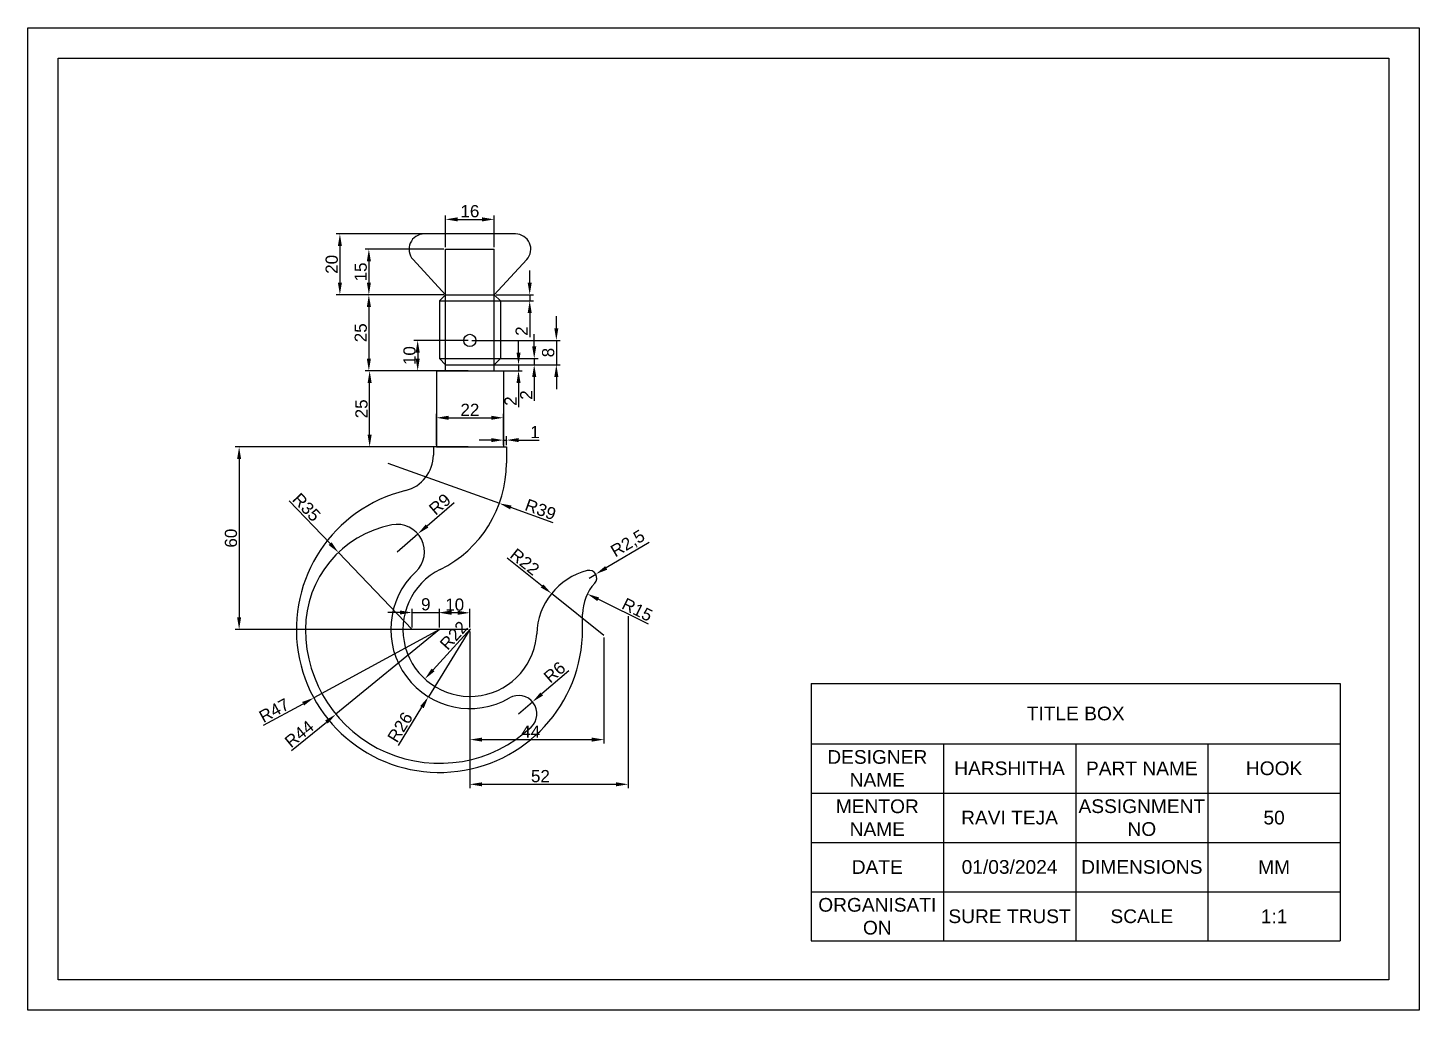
# Model space of a CAD drawing. Header units: millimetres. Extents: x 2481 to 4470, y 1649 to 2206.
# Drawn here: x 4012.8 to 4469.8, y 1737.7 to 2060.6 of the extents above; entities that cross this region are included whole.
import ezdxf

# ---------------------------------------------------------------- set-up
doc = ezdxf.new("R2010")
doc.units = ezdxf.units.MM
doc.styles.get("Standard").update_dxf_attribs({"font": 'arial.ttf'})
doc.dimstyles.new('ISO-25', dxfattribs={"dimtxt": 4, "dimasz": 4, "dimexe": 1.25, "dimexo": 0.625, "dimtad": 1, "dimtxsty": 'Standard', "dimcen": 2.5, "dimclrd": 6, "dimclre": 6, "dimclrt": 6, "dimadec": 0, "dimazin": 0, "dimtfac": 1, "dimtmove": 0, "dimatfit": 3, "dimfxl": 1, "dimarcsym": 0})

# ---------------------------------------------------------------- blocks, each defined once
blk = doc.blocks.new('*D55')
at = {"color": 6, "lineweight": -2, "transparency": 16777216}
for p, q in [((4149.99, 1988.48), (4149.99, 1998.89)), ((4153.99, 1997.64), (4161.99, 1997.64)), ((4165.99, 1988.48), (4165.99, 1998.89))]:
    blk.add_line(p, q, dxfattribs=at)
at = {"color": 6, "transparency": 16777216}
for points in [[(4153.99, 1998.31), (4153.99, 1996.97), (4149.99, 1997.64)], [(4161.99, 1998.31), (4161.99, 1996.97), (4165.99, 1997.64)]]:
    blk.add_solid(points, dxfattribs=at)
at = {"layer": 'Defpoints', "color": 0, "transparency": 16777216}
for p in [(4165.99, 1997.64), (4149.99, 1987.86), (4165.99, 1987.86)]:
    blk.add_point(p, dxfattribs=at)
at = {"color": 6, "transparency": 16777216, "insert": (4157.99, 2000.31), "char_height": 4, "attachment_point": 5}
blk.add_mtext('16', dxfattribs=at)
blk = doc.blocks.new('*D56')
at = {"color": 6, "lineweight": -2, "transparency": 16777216}
for p, q in [((4177.63, 1976.86), (4177.63, 1980.86)), ((4166.62, 1972.86), (4178.88, 1972.86)), ((4166.62, 1970.86), (4178.88, 1970.86)), ((4177.63, 1972.86), (4177.63, 1970.86)), ((4177.63, 1966.86), (4177.63, 1958.96))]:
    blk.add_line(p, q, dxfattribs=at)
at = {"color": 6, "transparency": 16777216}
for points in [[(4176.96, 1976.86), (4178.29, 1976.86), (4177.63, 1972.86)], [(4176.96, 1966.86), (4178.29, 1966.86), (4177.63, 1970.86)]]:
    blk.add_solid(points, dxfattribs=at)
at = {"layer": 'Defpoints', "color": 0, "transparency": 16777216}
for p in [(4165.99, 1972.86), (4165.99, 1970.86), (4177.63, 1970.86)]:
    blk.add_point(p, dxfattribs=at)
at = {"color": 6, "transparency": 16777216, "insert": (4174.99, 1960.91), "char_height": 4, "attachment_point": 5, "rotation": 90}
blk.add_mtext('2', dxfattribs=at)
blk = doc.blocks.new('*D57')
at = {"color": 6, "lineweight": -2, "transparency": 16777216}
for p, q in [((4186.38, 1961.86), (4186.38, 1965.86)), ((4158.62, 1957.86), (4187.63, 1957.86)), ((4186.38, 1957.86), (4186.38, 1949.86)), ((4158.62, 1949.86), (4187.63, 1949.86)), ((4186.38, 1945.86), (4186.38, 1941.86))]:
    blk.add_line(p, q, dxfattribs=at)
at = {"color": 6, "transparency": 16777216}
for points in [[(4185.71, 1961.86), (4187.04, 1961.86), (4186.38, 1957.86)], [(4185.71, 1945.86), (4187.04, 1945.86), (4186.38, 1949.86)]]:
    blk.add_solid(points, dxfattribs=at)
at = {"layer": 'Defpoints', "color": 0, "transparency": 16777216}
for p in [(4157.99, 1957.86), (4157.99, 1949.86), (4186.38, 1949.86)]:
    blk.add_point(p, dxfattribs=at)
at = {"color": 6, "transparency": 16777216, "insert": (4183.71, 1953.86), "char_height": 4, "attachment_point": 5, "rotation": 90}
blk.add_mtext('8', dxfattribs=at)
blk = doc.blocks.new('*D58')
at = {"color": 6, "lineweight": -2, "transparency": 16777216}
for p, q in [((4179.11, 1955.86), (4179.11, 1959.86)), ((4166.62, 1951.86), (4180.36, 1951.86)), ((4179.11, 1951.86), (4179.11, 1949.86)), ((4166.62, 1949.86), (4180.36, 1949.86)), ((4179.11, 1945.86), (4179.11, 1937.96))]:
    blk.add_line(p, q, dxfattribs=at)
at = {"color": 6, "transparency": 16777216}
for points in [[(4178.44, 1955.86), (4179.78, 1955.86), (4179.11, 1951.86)], [(4178.44, 1945.86), (4179.78, 1945.86), (4179.11, 1949.86)]]:
    blk.add_solid(points, dxfattribs=at)
at = {"layer": 'Defpoints', "color": 0, "transparency": 16777216}
for p in [(4165.99, 1951.86), (4165.99, 1949.86), (4179.11, 1949.86)]:
    blk.add_point(p, dxfattribs=at)
at = {"color": 6, "transparency": 16777216, "insert": (4176.48, 1939.91), "char_height": 4, "attachment_point": 5, "rotation": 90}
blk.add_mtext('2', dxfattribs=at)
blk = doc.blocks.new('*D59')
at = {"color": 6, "lineweight": -2, "transparency": 16777216}
for p, q in [((4173.96, 1953.86), (4173.96, 1957.86)), ((4166.62, 1949.86), (4175.21, 1949.86)), ((4166.62, 1947.86), (4175.21, 1947.86)), ((4173.96, 1949.86), (4173.96, 1947.86)), ((4173.96, 1943.86), (4173.96, 1935.96))]:
    blk.add_line(p, q, dxfattribs=at)
at = {"color": 6, "transparency": 16777216}
for points in [[(4173.3, 1953.86), (4174.63, 1953.86), (4173.96, 1949.86)], [(4173.3, 1943.86), (4174.63, 1943.86), (4173.96, 1947.86)]]:
    blk.add_solid(points, dxfattribs=at)
at = {"layer": 'Defpoints', "color": 0, "transparency": 16777216}
for p in [(4165.99, 1949.86), (4165.99, 1947.86), (4173.96, 1947.86)]:
    blk.add_point(p, dxfattribs=at)
at = {"color": 6, "transparency": 16777216, "insert": (4171.33, 1937.91), "char_height": 4, "attachment_point": 5, "rotation": 90}
blk.add_mtext('2', dxfattribs=at)
blk = doc.blocks.new('*D60')
at = {"color": 6, "lineweight": -2, "transparency": 16777216}
for p, q in [((4157.37, 1957.86), (4139.58, 1957.86)), ((4140.83, 1953.86), (4140.83, 1951.86)), ((4157.37, 1947.86), (4139.58, 1947.86))]:
    blk.add_line(p, q, dxfattribs=at)
at = {"color": 6, "transparency": 16777216}
for points in [[(4140.17, 1953.86), (4141.5, 1953.86), (4140.83, 1957.86)], [(4140.17, 1951.86), (4141.5, 1951.86), (4140.83, 1947.86)]]:
    blk.add_solid(points, dxfattribs=at)
at = {"layer": 'Defpoints', "color": 0, "transparency": 16777216}
for p in [(4157.99, 1957.86), (4140.83, 1947.86), (4157.99, 1947.86)]:
    blk.add_point(p, dxfattribs=at)
at = {"color": 6, "transparency": 16777216, "insert": (4138.17, 1952.86), "char_height": 4, "attachment_point": 5, "rotation": 90}
blk.add_mtext('10', dxfattribs=at)
blk = doc.blocks.new('*D61')
at = {"color": 6, "lineweight": -2, "transparency": 16777216}
for p, q in [((4149.37, 1972.86), (4123.55, 1972.86)), ((4124.8, 1968.86), (4124.8, 1951.86)), ((4149.37, 1947.86), (4123.55, 1947.86))]:
    blk.add_line(p, q, dxfattribs=at)
at = {"color": 6, "transparency": 16777216}
for points in [[(4124.14, 1968.86), (4125.47, 1968.86), (4124.8, 1972.86)], [(4124.14, 1951.86), (4125.47, 1951.86), (4124.8, 1947.86)]]:
    blk.add_solid(points, dxfattribs=at)
at = {"layer": 'Defpoints', "color": 0, "transparency": 16777216}
for p in [(4149.99, 1972.86), (4124.8, 1947.86), (4149.99, 1947.86)]:
    blk.add_point(p, dxfattribs=at)
at = {"color": 6, "transparency": 16777216, "insert": (4122.14, 1960.36), "char_height": 4, "attachment_point": 5, "rotation": 90}
blk.add_mtext('25', dxfattribs=at)
blk = doc.blocks.new('*D62')
at = {"color": 6, "lineweight": -2, "transparency": 16777216}
for p, q in [((4149.37, 1987.86), (4123.55, 1987.86)), ((4124.8, 1983.86), (4124.8, 1976.86)), ((4149.37, 1972.86), (4123.55, 1972.86))]:
    blk.add_line(p, q, dxfattribs=at)
at = {"color": 6, "transparency": 16777216}
for points in [[(4124.14, 1983.86), (4125.47, 1983.86), (4124.8, 1987.86)], [(4124.14, 1976.86), (4125.47, 1976.86), (4124.8, 1972.86)]]:
    blk.add_solid(points, dxfattribs=at)
at = {"layer": 'Defpoints', "color": 0, "transparency": 16777216}
for p in [(4149.99, 1987.86), (4124.8, 1972.86), (4149.99, 1972.86)]:
    blk.add_point(p, dxfattribs=at)
at = {"color": 6, "transparency": 16777216, "insert": (4122.14, 1980.36), "char_height": 4, "attachment_point": 5, "rotation": 90}
blk.add_mtext('15', dxfattribs=at)
blk = doc.blocks.new('*D63')
at = {"color": 6, "lineweight": -2, "transparency": 16777216}
for p, q in [((4149.37, 1992.86), (4114.03, 1992.86)), ((4115.28, 1988.86), (4115.28, 1976.86)), ((4149.37, 1972.86), (4114.03, 1972.86))]:
    blk.add_line(p, q, dxfattribs=at)
at = {"color": 6, "transparency": 16777216}
for points in [[(4114.61, 1988.86), (4115.95, 1988.86), (4115.28, 1992.86)], [(4114.61, 1976.86), (4115.95, 1976.86), (4115.28, 1972.86)]]:
    blk.add_solid(points, dxfattribs=at)
at = {"layer": 'Defpoints', "color": 0, "transparency": 16777216}
for p in [(4149.99, 1992.86), (4115.28, 1972.86), (4149.99, 1972.86)]:
    blk.add_point(p, dxfattribs=at)
at = {"color": 6, "transparency": 16777216, "insert": (4112.61, 1982.86), "char_height": 4, "attachment_point": 5, "rotation": 90}
blk.add_mtext('20', dxfattribs=at)
blk = doc.blocks.new('*D64')
at = {"color": 6, "lineweight": -2, "transparency": 16777216}
for p, q in [((4146.99, 1923.48), (4146.99, 1933.68)), ((4168.99, 1923.48), (4168.99, 1933.68)), ((4150.99, 1932.43), (4164.99, 1932.43))]:
    blk.add_line(p, q, dxfattribs=at)
at = {"color": 6, "transparency": 16777216}
for points in [[(4150.99, 1933.09), (4150.99, 1931.76), (4146.99, 1932.43)], [(4164.99, 1933.09), (4164.99, 1931.76), (4168.99, 1932.43)]]:
    blk.add_solid(points, dxfattribs=at)
at = {"layer": 'Defpoints', "color": 0, "transparency": 16777216}
for p in [(4168.99, 1932.43), (4146.99, 1922.86), (4168.99, 1922.86)]:
    blk.add_point(p, dxfattribs=at)
at = {"color": 6, "transparency": 16777216, "insert": (4157.99, 1935.06), "char_height": 4, "attachment_point": 5}
blk.add_mtext('22', dxfattribs=at)
blk = doc.blocks.new('*D65')
at = {"color": 6, "lineweight": -2, "transparency": 16777216}
for p, q in [((4164.99, 1925.09), (4160.99, 1925.09)), ((4168.99, 1923.48), (4168.99, 1926.34)), ((4168.99, 1925.09), (4169.99, 1925.09)), ((4169.99, 1923.48), (4169.99, 1926.34)), ((4173.99, 1925.09), (4180.71, 1925.09))]:
    blk.add_line(p, q, dxfattribs=at)
at = {"color": 6, "transparency": 16777216}
for points in [[(4164.99, 1925.76), (4164.99, 1924.43), (4168.99, 1925.09)], [(4173.99, 1925.76), (4173.99, 1924.43), (4169.99, 1925.09)]]:
    blk.add_solid(points, dxfattribs=at)
at = {"layer": 'Defpoints', "color": 0, "transparency": 16777216}
for p in [(4169.99, 1925.09), (4168.99, 1922.86), (4169.99, 1922.86)]:
    blk.add_point(p, dxfattribs=at)
at = {"color": 6, "transparency": 16777216, "insert": (4179.35, 1927.73), "char_height": 4, "attachment_point": 5}
blk.add_mtext('1', dxfattribs=at)
blk = doc.blocks.new('*D66')
at = {"color": 6, "lineweight": -2, "transparency": 16777216}
for p, q in [((4146.37, 1947.86), (4123.8, 1947.86)), ((4125.05, 1926.86), (4125.05, 1943.86)), ((4146.37, 1922.86), (4123.8, 1922.86))]:
    blk.add_line(p, q, dxfattribs=at)
at = {"color": 6, "transparency": 16777216}
for points in [[(4124.38, 1943.86), (4125.72, 1943.86), (4125.05, 1947.86)], [(4124.38, 1926.86), (4125.72, 1926.86), (4125.05, 1922.86)]]:
    blk.add_solid(points, dxfattribs=at)
at = {"layer": 'Defpoints', "color": 0, "transparency": 16777216}
for p in [(4125.05, 1947.86), (4146.99, 1947.86), (4146.99, 1922.86)]:
    blk.add_point(p, dxfattribs=at)
at = {"color": 6, "transparency": 16777216, "insert": (4122.38, 1935.36), "char_height": 4, "attachment_point": 5, "rotation": 90}
blk.add_mtext('25', dxfattribs=at)
blk = doc.blocks.new('*D67')
at = {"color": 6, "lineweight": -2, "transparency": 16777216}
for p, q in [((4157.37, 1922.86), (4080.93, 1922.86)), ((4082.18, 1918.86), (4082.18, 1866.86)), ((4157.37, 1862.86), (4080.93, 1862.86))]:
    blk.add_line(p, q, dxfattribs=at)
at = {"color": 6, "transparency": 16777216}
for points in [[(4081.51, 1918.86), (4082.84, 1918.86), (4082.18, 1922.86)], [(4081.51, 1866.86), (4082.84, 1866.86), (4082.18, 1862.86)]]:
    blk.add_solid(points, dxfattribs=at)
at = {"layer": 'Defpoints', "color": 0, "transparency": 16777216}
for p in [(4157.99, 1922.86), (4082.18, 1862.86), (4157.99, 1862.86)]:
    blk.add_point(p, dxfattribs=at)
at = {"color": 6, "transparency": 16777216, "insert": (4079.51, 1892.86), "char_height": 4, "attachment_point": 5, "rotation": 90}
blk.add_mtext('60', dxfattribs=at)
blk = doc.blocks.new('*D68')
at = {"color": 6, "lineweight": -2, "transparency": 16777216}
for p, q in [((4209.99, 1867.23), (4209.99, 1810.71)), ((4157.99, 1862.23), (4157.99, 1810.71)), ((4161.99, 1811.96), (4205.99, 1811.96))]:
    blk.add_line(p, q, dxfattribs=at)
at = {"color": 6, "transparency": 16777216}
for points in [[(4161.99, 1812.62), (4161.99, 1811.29), (4157.99, 1811.96)], [(4205.99, 1812.62), (4205.99, 1811.29), (4209.99, 1811.96)]]:
    blk.add_solid(points, dxfattribs=at)
at = {"layer": 'Defpoints', "color": 0, "transparency": 16777216}
for p in [(4209.99, 1867.86), (4157.99, 1862.86), (4209.99, 1811.96)]:
    blk.add_point(p, dxfattribs=at)
at = {"color": 6, "transparency": 16777216, "insert": (4181.15, 1814.63), "char_height": 4, "attachment_point": 5}
blk.add_mtext('52', dxfattribs=at)
blk = doc.blocks.new('*D69')
at = {"color": 6, "lineweight": -2, "transparency": 16777216}
for p, q in [((4157.99, 1862.23), (4157.99, 1825.4)), ((4201.99, 1860.23), (4201.99, 1825.4)), ((4161.99, 1826.65), (4197.99, 1826.65))]:
    blk.add_line(p, q, dxfattribs=at)
at = {"color": 6, "transparency": 16777216}
for points in [[(4161.99, 1827.32), (4161.99, 1825.98), (4157.99, 1826.65)], [(4197.99, 1827.32), (4197.99, 1825.98), (4201.99, 1826.65)]]:
    blk.add_solid(points, dxfattribs=at)
at = {"layer": 'Defpoints', "color": 0, "transparency": 16777216}
for p in [(4157.99, 1862.86), (4201.99, 1860.86), (4201.99, 1826.65)]:
    blk.add_point(p, dxfattribs=at)
at = {"color": 6, "transparency": 16777216, "insert": (4177.96, 1829.28), "char_height": 4, "attachment_point": 5}
blk.add_mtext('44', dxfattribs=at)
blk = doc.blocks.new('*D70')
at = {"color": 6, "lineweight": -2, "transparency": 16777216}
for p, q in [((4216.86, 1891.43), (4202.76, 1883.08)), ((4197.16, 1879.76), (4199.32, 1881.04))]:
    blk.add_line(p, q, dxfattribs=at)
at = {"color": 6, "transparency": 16777216}
blk.add_solid([(4202.42, 1883.65), (4203.1, 1882.5), (4199.32, 1881.04)], dxfattribs=at)
at = {"layer": 'Defpoints', "color": 0, "transparency": 16777216}
for p in [(4197.16, 1879.76), (4199.32, 1881.04)]:
    blk.add_point(p, dxfattribs=at)
at = {"color": 6, "transparency": 16777216, "insert": (4209.98, 1890.88), "char_height": 4, "attachment_point": 5, "rotation": 30.6521}
blk.add_mtext('R2,5', dxfattribs=at)
blk = doc.blocks.new('*D71')
at = {"color": 6, "lineweight": -2, "transparency": 16777216}
for p, q in [((4170.18, 1886.42), (4181.69, 1877.16)), ((4201.94, 1860.86), (4184.8, 1874.65))]:
    blk.add_line(p, q, dxfattribs=at)
at = {"color": 6, "transparency": 16777216}
blk.add_solid([(4182.1, 1877.68), (4181.27, 1876.64), (4184.8, 1874.65)], dxfattribs=at)
at = {"layer": 'Defpoints', "color": 0, "transparency": 16777216}
for p in [(4184.8, 1874.65), (4201.94, 1860.86)]:
    blk.add_point(p, dxfattribs=at)
at = {"color": 6, "transparency": 16777216, "insert": (4176.03, 1885.09), "char_height": 4, "attachment_point": 5, "rotation": 321.1688}
blk.add_mtext('R22', dxfattribs=at)
blk = doc.blocks.new('*D72')
at = {"color": 6, "lineweight": -2, "transparency": 16777216}
blk.add_line((4216.65, 1864.54), (4200.14, 1872.76), dxfattribs=at)
at = {"color": 6, "transparency": 16777216}
blk.add_solid([(4200.44, 1873.35), (4199.85, 1872.16), (4196.56, 1874.54)], dxfattribs=at)
at = {"layer": 'Defpoints', "color": 0, "transparency": 16777216}
for p in [(4196.56, 1874.54), (4209.99, 1867.86)]:
    blk.add_point(p, dxfattribs=at)
at = {"color": 6, "transparency": 16777216, "insert": (4212.98, 1869.35), "char_height": 4, "attachment_point": 5, "rotation": 333.5395}
blk.add_mtext('R15', dxfattribs=at)
blk = doc.blocks.new('*D73')
at = {"color": 6, "lineweight": -2, "transparency": 16777216}
blk.add_line((4158.22, 1863.11), (4145.88, 1849.54), dxfattribs=at)
at = {"color": 6, "transparency": 16777216}
blk.add_solid([(4145.39, 1849.99), (4146.37, 1849.09), (4143.19, 1846.58)], dxfattribs=at)
at = {"layer": 'Defpoints', "color": 0, "transparency": 16777216}
for p in [(4157.99, 1862.86), (4143.19, 1846.58)]:
    blk.add_point(p, dxfattribs=at)
at = {"color": 6, "transparency": 16777216, "insert": (4152.65, 1860.89), "char_height": 4, "attachment_point": 5, "rotation": 47.7218}
blk.add_mtext('R22', dxfattribs=at)
blk = doc.blocks.new('*D74')
at = {"color": 6, "lineweight": -2, "transparency": 16777216}
for p, q in [((4152.78, 1904.48), (4143.9, 1896.85)), ((4134.04, 1888.38), (4140.87, 1894.25))]:
    blk.add_line(p, q, dxfattribs=at)
at = {"color": 6, "transparency": 16777216}
blk.add_solid([(4143.47, 1897.36), (4144.34, 1896.35), (4140.87, 1894.25)], dxfattribs=at)
at = {"layer": 'Defpoints', "color": 0, "transparency": 16777216}
for p in [(4140.87, 1894.25), (4134.04, 1888.38)]:
    blk.add_point(p, dxfattribs=at)
at = {"color": 6, "transparency": 16777216, "insert": (4148.12, 1903.99), "char_height": 4, "attachment_point": 5, "rotation": 40.6659}
blk.add_mtext('R9', dxfattribs=at)
blk = doc.blocks.new('*D75')
at = {"color": 6, "lineweight": -2, "transparency": 16777216}
for p, q in [((4190.47, 1849.25), (4181.59, 1841.65)), ((4173.99, 1835.14), (4178.55, 1839.05))]:
    blk.add_line(p, q, dxfattribs=at)
at = {"color": 6, "transparency": 16777216}
blk.add_solid([(4181.15, 1842.15), (4182.02, 1841.14), (4178.55, 1839.05)], dxfattribs=at)
at = {"layer": 'Defpoints', "color": 0, "transparency": 16777216}
for p in [(4178.55, 1839.05), (4173.99, 1835.14)]:
    blk.add_point(p, dxfattribs=at)
at = {"color": 6, "transparency": 16777216, "insert": (4185.81, 1848.78), "char_height": 4, "attachment_point": 5, "rotation": 40.5654}
blk.add_mtext('R6', dxfattribs=at)
blk = doc.blocks.new('*D76')
at = {"color": 6, "lineweight": -2, "transparency": 16777216}
for p, q in [((4157.99, 1862.86), (4144.35, 1840.72)), ((4134.48, 1824.71), (4142.25, 1837.32))]:
    blk.add_line(p, q, dxfattribs=at)
at = {"color": 6, "transparency": 16777216}
blk.add_solid([(4141.68, 1837.67), (4142.82, 1836.97), (4144.35, 1840.72)], dxfattribs=at)
at = {"layer": 'Defpoints', "color": 0, "transparency": 16777216}
for p in [(4157.99, 1862.86), (4144.35, 1840.72)]:
    blk.add_point(p, dxfattribs=at)
at = {"color": 6, "transparency": 16777216, "insert": (4135.05, 1830.71), "char_height": 4, "attachment_point": 5, "rotation": 58.3537}
blk.add_mtext('R26', dxfattribs=at)
blk = doc.blocks.new('*D77')
at = {"color": 6, "lineweight": -2, "transparency": 16777216}
for p, q in [((4147.99, 1862.86), (4106.72, 1840.37)), ((4090.2, 1831.37), (4103.21, 1838.46))]:
    blk.add_line(p, q, dxfattribs=at)
at = {"color": 6, "transparency": 16777216}
blk.add_solid([(4102.89, 1839.04), (4103.53, 1837.87), (4106.72, 1840.37)], dxfattribs=at)
at = {"layer": 'Defpoints', "color": 0, "transparency": 16777216}
for p in [(4147.99, 1862.86), (4106.72, 1840.37)]:
    blk.add_point(p, dxfattribs=at)
at = {"color": 6, "transparency": 16777216, "insert": (4093.69, 1836.26), "char_height": 4, "attachment_point": 5, "rotation": 28.5848}
blk.add_mtext('R47', dxfattribs=at)
blk = doc.blocks.new('*D78')
at = {"color": 6, "lineweight": -2, "transparency": 16777216}
for p, q in [((4147.99, 1862.86), (4113.96, 1834.97)), ((4099.42, 1823.06), (4110.86, 1832.43))]:
    blk.add_line(p, q, dxfattribs=at)
at = {"color": 6, "transparency": 16777216}
blk.add_solid([(4110.44, 1832.95), (4111.29, 1831.92), (4113.96, 1834.97)], dxfattribs=at)
at = {"layer": 'Defpoints', "color": 0, "transparency": 16777216}
for p in [(4147.99, 1862.86), (4113.96, 1834.97)]:
    blk.add_point(p, dxfattribs=at)
at = {"color": 6, "transparency": 16777216, "insert": (4101.93, 1828.51), "char_height": 4, "attachment_point": 5, "rotation": 39.3321}
blk.add_mtext('R44', dxfattribs=at)
blk = doc.blocks.new('*D79')
at = {"color": 6, "lineweight": -2, "transparency": 16777216}
for p, q in [((4098.67, 1905.1), (4112.06, 1891.07)), ((4138.99, 1862.86), (4114.82, 1888.17))]:
    blk.add_line(p, q, dxfattribs=at)
at = {"color": 6, "transparency": 16777216}
blk.add_solid([(4112.54, 1891.53), (4111.58, 1890.61), (4114.82, 1888.17)], dxfattribs=at)
at = {"layer": 'Defpoints', "color": 0, "transparency": 16777216}
for p in [(4114.82, 1888.17), (4138.99, 1862.86)]:
    blk.add_point(p, dxfattribs=at)
at = {"color": 6, "transparency": 16777216, "insert": (4104.34, 1903.02), "char_height": 4, "attachment_point": 5, "rotation": 313.6673}
blk.add_mtext('R35', dxfattribs=at)
blk = doc.blocks.new('*D80')
at = {"color": 6, "lineweight": -2, "transparency": 16777216}
for p, q in [((4138.99, 1863.48), (4138.99, 1869.68)), ((4147.99, 1863.48), (4147.99, 1869.68)), ((4134.99, 1868.43), (4130.99, 1868.43)), ((4138.99, 1868.43), (4147.99, 1868.43)), ((4151.99, 1868.43), (4155.99, 1868.43))]:
    blk.add_line(p, q, dxfattribs=at)
at = {"color": 6, "transparency": 16777216}
for points in [[(4134.99, 1869.1), (4134.99, 1867.76), (4138.99, 1868.43)], [(4151.99, 1869.1), (4151.99, 1867.76), (4147.99, 1868.43)]]:
    blk.add_solid(points, dxfattribs=at)
at = {"layer": 'Defpoints', "color": 0, "transparency": 16777216}
for p in [(4147.99, 1868.43), (4138.99, 1862.86), (4147.99, 1862.86)]:
    blk.add_point(p, dxfattribs=at)
at = {"color": 6, "transparency": 16777216, "insert": (4143.49, 1871.1), "char_height": 4, "attachment_point": 5}
blk.add_mtext('9', dxfattribs=at)
blk = doc.blocks.new('*D81')
at = {"color": 6, "lineweight": -2, "transparency": 16777216}
for p, q in [((4147.99, 1863.48), (4147.99, 1869.58)), ((4157.99, 1863.55), (4157.99, 1869.58)), ((4153.99, 1868.33), (4151.99, 1868.33))]:
    blk.add_line(p, q, dxfattribs=at)
at = {"color": 6, "transparency": 16777216}
for points in [[(4151.99, 1868.99), (4151.99, 1867.66), (4147.99, 1868.33)], [(4153.99, 1868.99), (4153.99, 1867.66), (4157.99, 1868.33)]]:
    blk.add_solid(points, dxfattribs=at)
at = {"layer": 'Defpoints', "color": 0, "transparency": 16777216}
for p in [(4147.99, 1868.33), (4147.99, 1862.86), (4157.99, 1862.92)]:
    blk.add_point(p, dxfattribs=at)
at = {"color": 6, "transparency": 16777216, "insert": (4152.99, 1870.99), "char_height": 4, "attachment_point": 5}
blk.add_mtext('10', dxfattribs=at)
blk = doc.blocks.new('*D82')
at = {"color": 6, "lineweight": -2, "transparency": 16777216}
for p, q in [((4130.99, 1917.56), (4167.67, 1904.31)), ((4185.37, 1897.92), (4171.43, 1902.95))]:
    blk.add_line(p, q, dxfattribs=at)
at = {"color": 6, "transparency": 16777216}
blk.add_solid([(4171.66, 1903.58), (4171.21, 1902.32), (4167.67, 1904.31)], dxfattribs=at)
at = {"layer": 'Defpoints', "color": 0, "transparency": 16777216}
for p in [(4130.99, 1917.56), (4167.67, 1904.31)]:
    blk.add_point(p, dxfattribs=at)
at = {"color": 6, "transparency": 16777216, "insert": (4181.19, 1902.27), "char_height": 4, "attachment_point": 5, "rotation": 340.1446}
blk.add_mtext('R39', dxfattribs=at)
blk = doc.blocks.new('*T86')
at = {"color": 0, "linetype": 'ByBlock', "lineweight": -2, "transparency": 16777216}
for p, q in [((0, 0), (173.79, 0)), ((0, 0), (0, -84.65)), ((173.79, 0), (173.79, -84.65)), ((0, -19.81), (173.79, -19.81)), ((43.45, -19.81), (43.45, -84.65)), ((86.89, -19.81), (86.89, -84.65)), ((130.34, -19.81), (130.34, -84.65)), ((0, -36.02), (173.79, -36.02)), ((0, -52.23), (173.79, -52.23)), ((0, -68.44), (173.79, -68.44)), ((0, -84.65), (173.79, -84.65))]:
    blk.add_line(p, q, dxfattribs=at)

msp = doc.modelspace()

# ---------------------------------------------------------------- linework, layer by layer
for p, q in [((4172.99, 1992.857), (4142.99, 1992.857)), ((4149.99, 1972.857), (4139.31, 1984.472)), ((4149.99, 1947.857), (4149.99, 1987.857)), ((4149.99, 1987.857), (4165.99, 1987.857)), ((4165.99, 1947.857), (4165.99, 1987.857)), ((4165.99, 1972.857), (4176.671, 1984.472)), ((4149.99, 1972.857), (4147.99, 1970.857)), ((4147.99, 1970.857), (4147.99, 1951.857)), ((4147.99, 1970.857), (4167.99, 1970.857)), ((4149.99, 1972.857), (4165.99, 1972.857)), ((4165.99, 1972.857), (4167.99, 1970.857)), ((4167.99, 1970.857), (4167.99, 1951.857)), ((4147.99, 1951.857), (4167.99, 1951.857)), ((4147.99, 1951.857), (4149.99, 1949.857)), ((4165.99, 1949.857), (4167.99, 1951.857)), ((4146.99, 1947.857), (4146.99, 1922.857)), ((4146.99, 1947.857), (4168.99, 1947.857)), ((4149.99, 1949.857), (4165.99, 1949.857)), ((4168.99, 1947.857), (4168.99, 1922.857)), ((4146.99, 1922.857), (4145.99, 1922.857)), ((4145.99, 1922.857), (4145.99, 1920.172)), ((4146.99, 1922.857), (4168.99, 1922.857)), ((4168.99, 1922.857), (4169.99, 1922.857)), ((4169.99, 1922.857), (4169.99, 1917.556)), ((4194.99, 1862.857), (4194.99, 1867.857)), ((4179.851, 1860.384), (4179.948, 1861.421))]:
    msp.add_line(p, q)
for points in [[(4012.771, 2060.601), (4469.812, 2060.601), (4469.812, 1737.717), (4012.771, 1737.717)], [(4022.771, 2050.601), (4459.812, 2050.601), (4459.812, 1747.717), (4022.771, 1747.717)]]:
    msp.add_lwpolyline(points, close=True)
msp.add_circle((4157.99, 1957.857), 2)
for centre, radius, start, end in [((4142.99, 1987.857), 5, 90, 222.59833), ((4172.99, 1987.857), 5, 317.40167, 90), ((4133.99, 1920.172), 12, 283.72654, 0), ((4130.99, 1917.556), 39, 296.27136, 0), ((4147.99, 1862.857), 47, 103.72654, 0), ((4138.99, 1862.857), 35, 100.96932, 180), ((4134.043, 1888.382), 9, 313.17355, 100.96932), ((4157.99, 1862.857), 26, 133.17355, 300), ((4157.99, 1862.857), 22, 116.27136, 353.54764), ((4201.94, 1860.857), 22, 104.17559, 178.53077), ((4197.165, 1879.763), 2.5, 317.12857, 104.17559), ((4209.99, 1867.857), 15, 137.12857, 180), ((4147.99, 1862.857), 44, 180, 313.17355), ((4173.99, 1835.144), 6, 313.17355, 120)]:
    msp.add_arc(centre, radius, start, end)

# ---------------------------------------------------------------- block references
msp.add_blockref('*T86', (4270.09, 1845.111))

# ---------------------------------------------------------------- texts
at = {"attachment_point": 5}
for s, width, gutter_width, insert, char_height in [('TITLE BOX', 173.78566, 22.515, (4356.983, 1835.205), 4.5029), ('DESIGNER NAME', 43.44641, 22.515, (4291.813, 1817.193), 4.50292), ('HARSHITHA', 43.44641, 22.515, (4335.26, 1817.193), 4.5029), ('PART NAME', 43.44641, 22.515, (4378.706, 1817.193), 4.5029), ('HOOK', 43.44641, 12.5, (4422.152, 1817.193), 4.5029), ('MENTOR NAME', 43.44641, 22.515, (4291.813, 1800.982), 4.50292), ('ASSIGNMENT NO', 43.44641, 22.515, (4378.706, 1800.982), 4.50292), ('RAVI TEJA', 43.44641, 22.515, (4335.26, 1800.982), 4.5029), ('50', 43.44641, 22.515, (4422.152, 1800.982), 4.5029), ('01/03/2024', 43.44641, 22.515, (4335.26, 1784.772), 4.5029), ('DIMENSIONS', 43.44641, 22.515, (4378.706, 1784.772), 4.5029), ('DATE', 43.44641, 22.515, (4291.813, 1784.772), 4.5029), ('MM', 43.44641, 22.515, (4422.152, 1784.772), 4.5029), ('ORGANISATI\\PON', 43.44641, 22.515, (4291.813, 1768.561), 4.5029), ('SURE TRUST', 43.44641, 22.515, (4335.26, 1768.561), 4.5029), ('SCALE', 43.44641, 22.515, (4378.706, 1768.561), 4.5029), ('1:1', 43.44641, 22.515, (4422.152, 1768.561), 4.5029)]:
    msp.add_mtext_dynamic_manual_height_columns(s, width=width, gutter_width=gutter_width, heights=[0], dxfattribs=dict(at, insert=insert, char_height=char_height))

# ---------------------------------------------------------------- dimensions: what is measured, and where the dimension line sits
for base, p1, p2, picture, middle in [((4165.99, 1997.641), (4149.99, 1987.857), (4165.99, 1987.857), '*D55', (4157.99, 2000.308)), ((4168.99, 1932.426), (4146.99, 1922.857), (4168.99, 1922.857), '*D64', (4157.99, 1935.059)), ((4169.99, 1925.093), (4168.99, 1922.857), (4169.99, 1922.857), '*D65', (4179.352, 1927.726)), ((4147.99, 1868.429), (4138.99, 1862.857), (4147.99, 1862.857), '*D80', (4143.49, 1871.096)), ((4147.99, 1868.326), (4157.99, 1862.92), (4147.99, 1862.857), '*D81', (4152.99, 1870.994))]:
    dim = msp.add_linear_dim(base=base, p1=p1, p2=p2, dimstyle='ISO-25')
    dim.commit()
    dim.dimension.update_dxf_attribs({"geometry": picture, "text_midpoint": middle})
for base, p1, p2, picture, middle in [((4115.279, 1972.857), (4149.99, 1992.857), (4149.99, 1972.857), '*D63', (4112.612, 1982.857)), ((4124.803, 1972.857), (4149.99, 1987.857), (4149.99, 1972.857), '*D62', (4122.136, 1980.357)), ((4177.628, 1970.857), (4165.99, 1972.857), (4165.99, 1970.857), '*D56', (4174.995, 1960.907)), ((4124.803, 1947.857), (4149.99, 1972.857), (4149.99, 1947.857), '*D61', (4122.136, 1960.357)), ((4186.377, 1949.857), (4157.99, 1957.857), (4157.99, 1949.857), '*D57', (4183.71, 1953.857)), ((4140.833, 1947.857), (4157.99, 1957.857), (4157.99, 1947.857), '*D60', (4138.166, 1952.857)), ((4179.111, 1949.857), (4165.99, 1951.857), (4165.99, 1949.857), '*D58', (4176.478, 1939.907)), ((4173.964, 1947.857), (4165.99, 1949.857), (4165.99, 1947.857), '*D59', (4171.331, 1937.907)), ((4125.049, 1947.857), (4146.99, 1922.857), (4146.99, 1947.857), '*D66', (4122.382, 1935.357)), ((4082.177, 1862.857), (4157.99, 1922.857), (4157.99, 1862.857), '*D67', (4079.51, 1892.857))]:
    dim = msp.add_linear_dim(base=base, p1=p1, p2=p2, angle=90, dimstyle='ISO-25')
    dim.commit()
    dim.dimension.update_dxf_attribs({"geometry": picture, "text_midpoint": middle})
for center, mpoint, picture, middle in [((4130.99, 1917.556), (4167.672, 1904.31), '*D82', (4181.189, 1902.266)), ((4134.043, 1888.382), (4140.87, 1894.246), '*D74', (4148.123, 1903.994)), ((4197.165, 1879.763), (4199.316, 1881.037), '*D70', (4209.983, 1890.88)), ((4201.94, 1860.857), (4184.802, 1874.651), '*D71', (4176.028, 1885.094)), ((4147.99, 1862.857), (4106.719, 1840.369), '*D77', (4093.693, 1836.261)), ((4147.99, 1862.857), (4113.957, 1834.969), '*D78', (4101.932, 1828.509)), ((4157.99, 1862.857), (4144.349, 1840.723), '*D76', (4135.046, 1830.713)), ((4173.99, 1835.144), (4178.548, 1839.046), '*D75', (4185.815, 1848.777))]:
    dim = msp.add_radius_dim(center=center, mpoint=mpoint, dimstyle='ISO-25')
    dim.commit()
    dim.dimension.update_dxf_attribs({"geometry": picture, "text_midpoint": middle})
for center, mpoint, picture, middle in [((4138.99, 1862.857), (4114.824, 1888.174), '*D79', (4102.408, 1901.182)), ((4209.99, 1867.857), (4196.562, 1874.54), '*D72', (4211.794, 1866.959)), ((4157.99, 1862.857), (4143.19, 1846.579), '*D73', (4154.595, 1859.122))]:
    dim = msp.add_radius_dim(center=center, mpoint=mpoint, dimstyle='ISO-25')
    dim.commit()
    dim.dimension.update_dxf_attribs({"geometry": picture, "text_midpoint": middle, "dimtype": 164})
for base, p2, picture, middle in [((4209.99, 1811.958), (4209.99, 1867.857), '*D68', (4181.146, 1811.958)), ((4201.99, 1826.65), (4201.99, 1860.857), '*D69', (4177.959, 1826.65))]:
    dim = msp.add_linear_dim(base=base, p1=(4157.99, 1862.857), p2=p2, dimstyle='ISO-25')
    dim.commit()
    dim.dimension.update_dxf_attribs({"geometry": picture, "text_midpoint": middle, "dimtype": 160})

doc.saveas('drawing.dxf')
